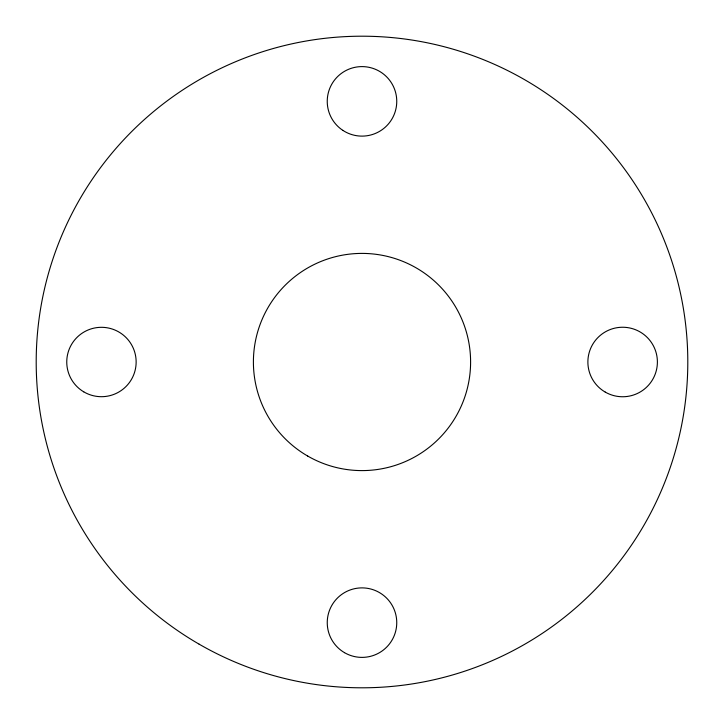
<?xml version="1.0" encoding="UTF-8"?>
<svg xmlns="http://www.w3.org/2000/svg" width="724" height="724" viewBox="0 0 724 724"><rect width="100%" height="100%" fill="white"/><g stroke="black" fill="none" stroke-linecap="round" stroke-linejoin="round"><path stroke-width="1.09" d="M307.7 456.048A108.6 108.6 0 0 0 470.6 362A108.6 108.6 0 0 0 307.7 267.952A108.6 108.6 0 0 0 307.7 456.048M199.1 644.152A325.8 325.8 0 0 0 687.8 362A325.8 325.8 0 0 0 199.1 79.848A325.8 325.8 0 0 0 199.1 644.152M344.497 652.659A34.752 34.752 0 0 0 396.752 622.794A34.752 34.752 0 0 0 344.751 592.467A34.752 34.752 0 0 0 344.497 652.659M83.731 391.829A34.689 34.689 0 0 0 136.139 362.434A34.689 34.689 0 0 0 84.482 331.746A34.689 34.689 0 0 0 83.731 391.829M342.796 130.329A34.752 34.752 0 0 0 396.689 103.505A34.752 34.752 0 0 0 346.515 70.246A34.752 34.752 0 0 0 342.796 130.329M605.264 392.1A34.752 34.752 0 0 0 657.392 362A34.752 34.752 0 0 0 605.264 331.9A34.752 34.752 0 0 0 605.264 392.1"/></g></svg>
